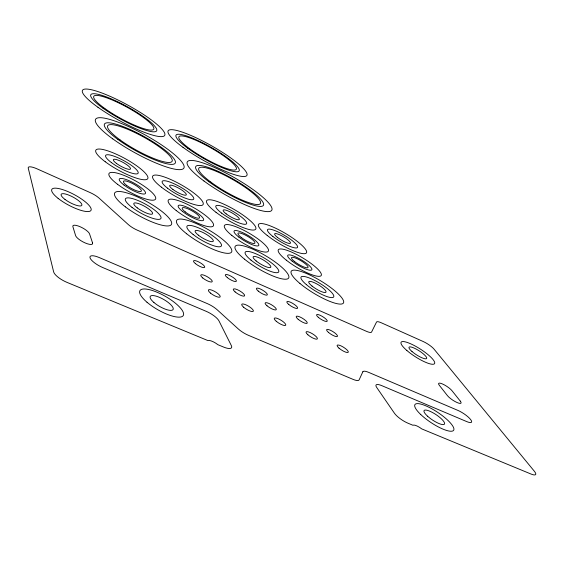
<?xml version="1.0" encoding="UTF-8"?>
<svg xmlns="http://www.w3.org/2000/svg" width="564" height="564" viewBox="0 0 564 564"><rect width="100%" height="100%" fill="white"/><g stroke="black" fill="none" stroke-linecap="round" stroke-linejoin="round"><path stroke-width="0.85" d="M362.842 371.796L359.113 379.889A11.583 3.187 32.5 0 1 352.986 379.339L248.379 335.298A11.914 3.476 31.1 0 1 238.241 328.911L217.281 309.869A11.872 3.469 30.4 0 0 207.355 303.629L99.285 257.572A12.359 3.736 28.7 0 0 90.057 257.903A12.359 3.736 28.7 0 0 102.627 267.491L206.17 311.314A12.112 3.61 30.5 0 1 218.994 320.944L231.339 345.591A12.627 3.913 30.9 0 1 223.591 347.057L217.923 344.717A7.959 2.51 30.8 0 0 207.672 340.48L67.038 282.402A13.367 4.35 28.2 0 1 53.65 271.904L28.235 168.086A10.928 2.848 27.6 0 1 37.048 168.847L90.339 192.677A10.667 2.757 28.3 0 1 99.081 198.133L128.254 224.521A10.751 2.834 29 0 0 137.278 230.161L366.353 331.279A9.99 2.383 32 0 0 371.563 332.062L376.526 322.051A9.666 2.214 32.1 0 1 381.454 322.855L423.162 341.502A9.574 2.129 32.5 0 1 434.005 349.102L534.355 471.25A11.802 2.954 34.7 0 1 531.062 474.049L421.766 428.908A7.565 2.101 33.8 0 0 412.961 425.27L408.047 423.24A12.056 3.342 33.5 0 1 394.433 413.222L376.703 387.454A11.548 3.109 33 0 1 381.835 385.663L466.668 421.569A11.146 2.778 33.7 0 0 470.595 419.51A11.146 2.778 33.7 0 0 457.933 410.416L368.701 372.388A11.351 3.031 32.7 0 0 362.842 371.796M460.309 401.138L452.046 390.774A8.439 2.023 33.2 0 0 442.465 383.964A8.439 2.023 33.2 0 0 439.286 385.254L447.393 395.583A8.587 2.087 33.4 0 0 457.192 402.59A8.587 2.087 33.4 0 0 460.309 401.138M92.559 242.922L89.535 233.848A9.433 2.707 28.3 0 0 80.081 226.714A9.433 2.707 28.3 0 0 72.876 226.636L75.618 235.639A9.595 2.806 28.3 0 0 85.27 242.985A9.595 2.806 28.3 0 0 92.559 242.922M276.275 321.29A6.683 1.812 31.3 0 0 285.708 325.245A6.683 1.812 31.3 0 0 278.066 318.702A6.683 1.812 31.3 0 0 276.275 321.29M267.033 305.794A6.5 1.72 31.1 0 0 276.254 309.699A6.5 1.72 31.1 0 0 268.866 303.418A6.5 1.72 31.1 0 0 267.033 305.794M258.256 291.08A6.331 1.636 30.8 0 0 267.28 294.944A6.331 1.636 30.8 0 0 260.124 288.888A6.331 1.636 30.8 0 0 258.256 291.08M307.859 334.748A6.62 1.762 31.7 0 0 317.299 338.978A6.62 1.762 31.7 0 0 310.038 332.506A6.62 1.762 31.7 0 0 307.859 334.748M318.3 317.299A6.225 1.558 31.6 0 0 327.148 321.325A6.225 1.558 31.6 0 0 320.267 315.339A6.225 1.558 31.6 0 0 318.3 317.299M339.013 348.164A6.571 1.72 32.1 0 0 348.249 352.296A6.571 1.72 32.1 0 0 340.889 345.824A6.571 1.72 32.1 0 0 339.013 348.164M288.761 304.461A6.274 1.6 31.2 0 0 297.58 308.233A6.274 1.6 31.2 0 0 290.347 302.177A6.274 1.6 31.2 0 0 288.761 304.461M298.215 319.344A6.444 1.678 31.5 0 0 307.225 323.165A6.444 1.678 31.5 0 0 299.752 316.876A6.444 1.678 31.5 0 0 298.215 319.344M328.396 332.337A6.387 1.636 31.9 0 0 337.434 336.419A6.387 1.636 31.9 0 0 330.321 330.201A6.387 1.636 31.9 0 0 328.396 332.337M420.737 414.512A23.209 6.105 33.6 0 0 453.357 430.6A23.209 6.105 33.6 0 0 428.795 407.194A23.209 6.105 33.6 0 0 420.737 414.512M406.856 350.484A19.839 4.575 32.6 0 0 434.463 363.745A19.839 4.575 32.6 0 0 412.249 344.526A19.839 4.575 32.6 0 0 406.856 350.484M58.12 198.373A22.215 5.964 28.1 0 0 90.776 210.661A22.215 5.964 28.1 0 0 65.353 190.554A22.215 5.964 28.1 0 0 58.12 198.373M147.014 302.248A24.978 7.684 29.8 0 0 183.18 315.65A24.978 7.684 29.8 0 0 154.656 291.292A24.978 7.684 29.8 0 0 147.014 302.248M202.758 277.981A6.634 1.812 30.2 0 0 212.219 281.725A6.634 1.812 30.2 0 0 204.52 275.38A6.634 1.812 30.2 0 0 202.758 277.981M235.117 291.919A6.564 1.762 30.6 0 0 244.572 295.924A6.564 1.762 30.6 0 0 237.261 289.642A6.564 1.762 30.6 0 0 235.117 291.919M227.362 277.643A6.394 1.678 30.4 0 0 236.372 281.253A6.394 1.678 30.4 0 0 228.843 275.14A6.394 1.678 30.4 0 0 227.362 277.643M210.478 293.097A6.817 1.911 30.4 0 0 220.157 296.875A6.817 1.911 30.4 0 0 212.212 290.284A6.817 1.911 30.4 0 0 210.478 293.097M195.44 263.642A6.465 1.72 30 0 0 204.69 267.35A6.465 1.72 30 0 0 197.224 261.238A6.465 1.72 30 0 0 195.44 263.642M243.613 307.225A6.747 1.861 30.9 0 0 253.285 311.286A6.747 1.861 30.9 0 0 245.728 304.743A6.747 1.861 30.9 0 0 243.613 307.225M153.894 302.466A13.162 4.047 29.8 0 0 173.014 309.629A13.162 4.047 29.8 0 0 158.11 296.805A13.162 4.047 29.8 0 0 153.894 302.466M64.98 199.416A11.71 3.144 28.1 0 0 81.801 205.338A11.71 3.144 28.1 0 0 67.666 194.686A11.71 3.144 28.1 0 0 64.98 199.416M427.625 416.246A12.232 3.215 33.6 0 0 444.46 424.114A12.232 3.215 33.6 0 0 430.755 411.635A12.232 3.215 33.6 0 0 427.625 416.246M412.002 351.527A10.455 2.411 32.6 0 0 426.581 358.57A10.455 2.411 32.6 0 0 414.949 348.46A10.455 2.411 32.6 0 0 412.002 351.527M131.997 207.376A20.269 5.034 29 0 0 160.853 218.529A20.269 5.034 29 0 0 136.65 199.987A20.269 5.034 29 0 0 131.997 207.376M137.263 207.883A10.681 2.651 29 0 0 152.513 213.819A10.681 2.651 29 0 0 139.837 204.055A10.681 2.651 29 0 0 137.263 207.883M125.419 206.889A32.437 8.058 29 0 0 171.421 224.5A32.437 8.058 29 0 0 132.392 194.791A32.437 8.058 29 0 0 125.419 206.889M117.573 184.308A26.543 6.282 28.8 0 0 155.467 199.24A26.543 6.282 28.8 0 0 123.861 175.348A26.543 6.282 28.8 0 0 117.573 184.308M124.002 185.041A14.918 3.532 28.8 0 0 145.371 193.537A14.918 3.532 28.8 0 0 127.746 180.127A14.918 3.532 28.8 0 0 124.002 185.041M126.632 185.38A10.208 2.418 28.8 0 0 141.282 191.224A10.208 2.418 28.8 0 0 129.255 182.052A10.208 2.418 28.8 0 0 126.632 185.38M116.367 163.348A9.743 2.193 28.7 0 0 130.404 169.08A9.743 2.193 28.7 0 0 119.011 160.472A9.743 2.193 28.7 0 0 116.367 163.348M111.425 162.594A18.499 4.16 28.7 0 0 137.997 173.374A18.499 4.16 28.7 0 0 116.247 157.025A18.499 4.16 28.7 0 0 111.425 162.594M105.235 161.748A29.596 6.662 28.7 0 0 147.627 178.823A29.596 6.662 28.7 0 0 112.56 152.611A29.596 6.662 28.7 0 0 105.235 161.748M161.389 187.163A28.926 6.43 29.4 0 0 202.878 204.795A28.926 6.43 29.4 0 0 169.44 178.943A28.926 6.43 29.4 0 0 161.389 187.163M167.536 188.193A18.076 4.018 29.4 0 0 193.544 199.311A18.076 4.018 29.4 0 0 172.803 183.194A18.076 4.018 29.4 0 0 167.536 188.193M172.915 189.441A9.525 2.115 29.4 0 0 186.289 194.876A9.525 2.115 29.4 0 0 174.769 186.275A9.525 2.115 29.4 0 0 172.915 189.441M185.211 211.902A9.976 2.326 29.6 0 0 199.522 217.937A9.976 2.326 29.6 0 0 188.038 208.884A9.976 2.326 29.6 0 0 185.211 211.902M182.602 211.486A14.572 3.398 29.6 0 0 203.477 220.263A14.572 3.398 29.6 0 0 186.649 207.023A14.572 3.398 29.6 0 0 182.602 211.486M176.236 210.555A25.937 6.042 29.6 0 0 213.262 226.016A25.937 6.042 29.6 0 0 183.081 202.413A25.937 6.042 29.6 0 0 176.236 210.555M186.649 233.785A31.69 7.734 29.9 0 0 231.536 252.08A31.69 7.734 29.9 0 0 194.206 222.688A31.69 7.734 29.9 0 0 186.649 233.785M198.345 235.146A10.434 2.545 29.9 0 0 213.22 241.3A10.434 2.545 29.9 0 0 201.101 231.649A10.434 2.545 29.9 0 0 198.345 235.146M193.135 234.483A19.803 4.829 29.9 0 0 221.292 246.052A19.803 4.829 29.9 0 0 198.147 227.715A19.803 4.829 29.9 0 0 193.135 234.483M250.952 260.089A19.416 4.625 30.6 0 0 278.538 272.123A19.416 4.625 30.6 0 0 256.373 253.99A19.416 4.625 30.6 0 0 250.952 260.089M256.127 260.935A10.23 2.439 30.6 0 0 270.699 267.329A10.23 2.439 30.6 0 0 259.095 257.79A10.23 2.439 30.6 0 0 256.127 260.935M244.501 259.165A31.069 7.41 30.6 0 0 288.507 278.214A31.069 7.41 30.6 0 0 252.75 249.147A31.069 7.41 30.6 0 0 244.501 259.165M231.797 235.385A25.429 5.809 30.3 0 0 268.126 251.424A25.429 5.809 30.3 0 0 239.263 228.124A25.429 5.809 30.3 0 0 231.797 235.385M238.826 237.07A14.29 3.264 30.3 0 0 258.763 245.446A14.29 3.264 30.3 0 0 241.688 232.199A14.29 3.264 30.3 0 0 238.826 237.07M241.209 237.402A9.778 2.235 30.3 0 0 254.872 243.154A9.778 2.235 30.3 0 0 243.218 234.095A9.778 2.235 30.3 0 0 241.209 237.402M226.164 213.869A9.334 2.037 30 0 0 239.312 219.516A9.334 2.037 30 0 0 228.293 211.028A9.334 2.037 30 0 0 226.164 213.869M221.652 213.136A17.717 3.87 30 0 0 246.546 223.76A17.717 3.87 30 0 0 225.515 207.623A17.717 3.87 30 0 0 221.652 213.136M216.026 212.311A28.355 6.19 30 0 0 255.718 229.146A28.355 6.19 30 0 0 221.842 203.287A28.355 6.19 30 0 0 216.026 212.311M267.223 235.449A27.869 5.957 30.6 0 0 306.386 252.961A27.869 5.957 30.6 0 0 273.928 227.433A27.869 5.957 30.6 0 0 267.223 235.449M272.884 236.478A17.413 3.722 30.6 0 0 297.432 247.525A17.413 3.722 30.6 0 0 277.291 231.6A17.413 3.722 30.6 0 0 272.884 236.478M277.425 237.381A9.179 1.96 30.6 0 0 290.389 243.246A9.179 1.96 30.6 0 0 279.829 234.864A9.179 1.96 30.6 0 0 277.425 237.381M294.542 261.534A9.616 2.143 30.9 0 0 308.007 267.533A9.616 2.143 30.9 0 0 296.826 258.58A9.616 2.143 30.9 0 0 294.542 261.534M292.145 261.111A14.044 3.13 30.9 0 0 311.8 269.839A14.044 3.13 30.9 0 0 295.416 256.754A14.044 3.13 30.9 0 0 292.145 261.111M286.322 260.173A24.992 5.569 30.9 0 0 321.177 275.549A24.992 5.569 30.9 0 0 291.814 252.221A24.992 5.569 30.9 0 0 286.322 260.173M299.942 283.459A30.555 7.085 31.3 0 0 343.229 303.284A30.555 7.085 31.3 0 0 308.931 274.583A30.555 7.085 31.3 0 0 299.942 283.459M312.019 286.047A10.06 2.334 31.3 0 0 325.985 292.173A10.06 2.334 31.3 0 0 314.162 282.62A10.06 2.334 31.3 0 0 312.019 286.047M306.379 284.623A19.091 4.427 31.3 0 0 333.507 297.136A19.091 4.427 31.3 0 0 312.252 279.236A19.091 4.427 31.3 0 0 306.379 284.623M117.996 139.527A40.404 8.227 28.9 0 0 175.129 163.257A40.404 8.227 28.9 0 0 126.449 127.922A40.404 8.227 28.9 0 0 117.996 139.527M119.928 139.809A36.766 7.487 28.9 0 0 171.978 161.466A36.766 7.487 28.9 0 0 127.781 129.339A36.766 7.487 28.9 0 0 119.928 139.809M112.708 138.829A50.45 10.279 28.9 0 0 183.815 168.178A50.45 10.279 28.9 0 0 122.663 123.995A50.45 10.279 28.9 0 0 112.708 138.829M97.939 107.252A46.868 8.805 28.7 0 0 164.512 135.656A46.868 8.805 28.7 0 0 108.415 95.612A46.868 8.805 28.7 0 0 97.939 107.252M102.979 108.154A37.541 7.05 28.7 0 0 156.454 131.088A37.541 7.05 28.7 0 0 111.792 99.074A37.541 7.05 28.7 0 0 102.979 108.154M104.819 108.507A34.157 6.415 28.7 0 0 153.535 129.431A34.157 6.415 28.7 0 0 112.976 100.314A34.157 6.415 28.7 0 0 104.819 108.507M187.763 148.262A36.244 6.683 29.5 0 0 238.924 171.139A36.244 6.683 29.5 0 0 196.039 139.66A36.244 6.683 29.5 0 0 187.763 148.262M189.511 148.621A32.98 6.084 29.5 0 0 236.112 169.489A32.98 6.084 29.5 0 0 197.167 140.866A32.98 6.084 29.5 0 0 189.511 148.621M182.997 147.331A45.254 8.347 29.5 0 0 246.687 175.679A45.254 8.347 29.5 0 0 192.832 136.305A45.254 8.347 29.5 0 0 182.997 147.331M203.985 181.009A48.68 9.68 29.8 0 0 271.721 210.323A48.68 9.68 29.8 0 0 212.875 166.789A48.68 9.68 29.8 0 0 203.985 181.009M208.927 181.735A38.994 7.748 29.8 0 0 263.36 205.423A38.994 7.748 29.8 0 0 216.506 170.617A38.994 7.748 29.8 0 0 208.927 181.735M210.746 182.031A35.483 7.05 29.8 0 0 260.328 203.653A35.483 7.05 29.8 0 0 217.789 171.992A35.483 7.05 29.8 0 0 210.746 182.031"/></g></svg>
